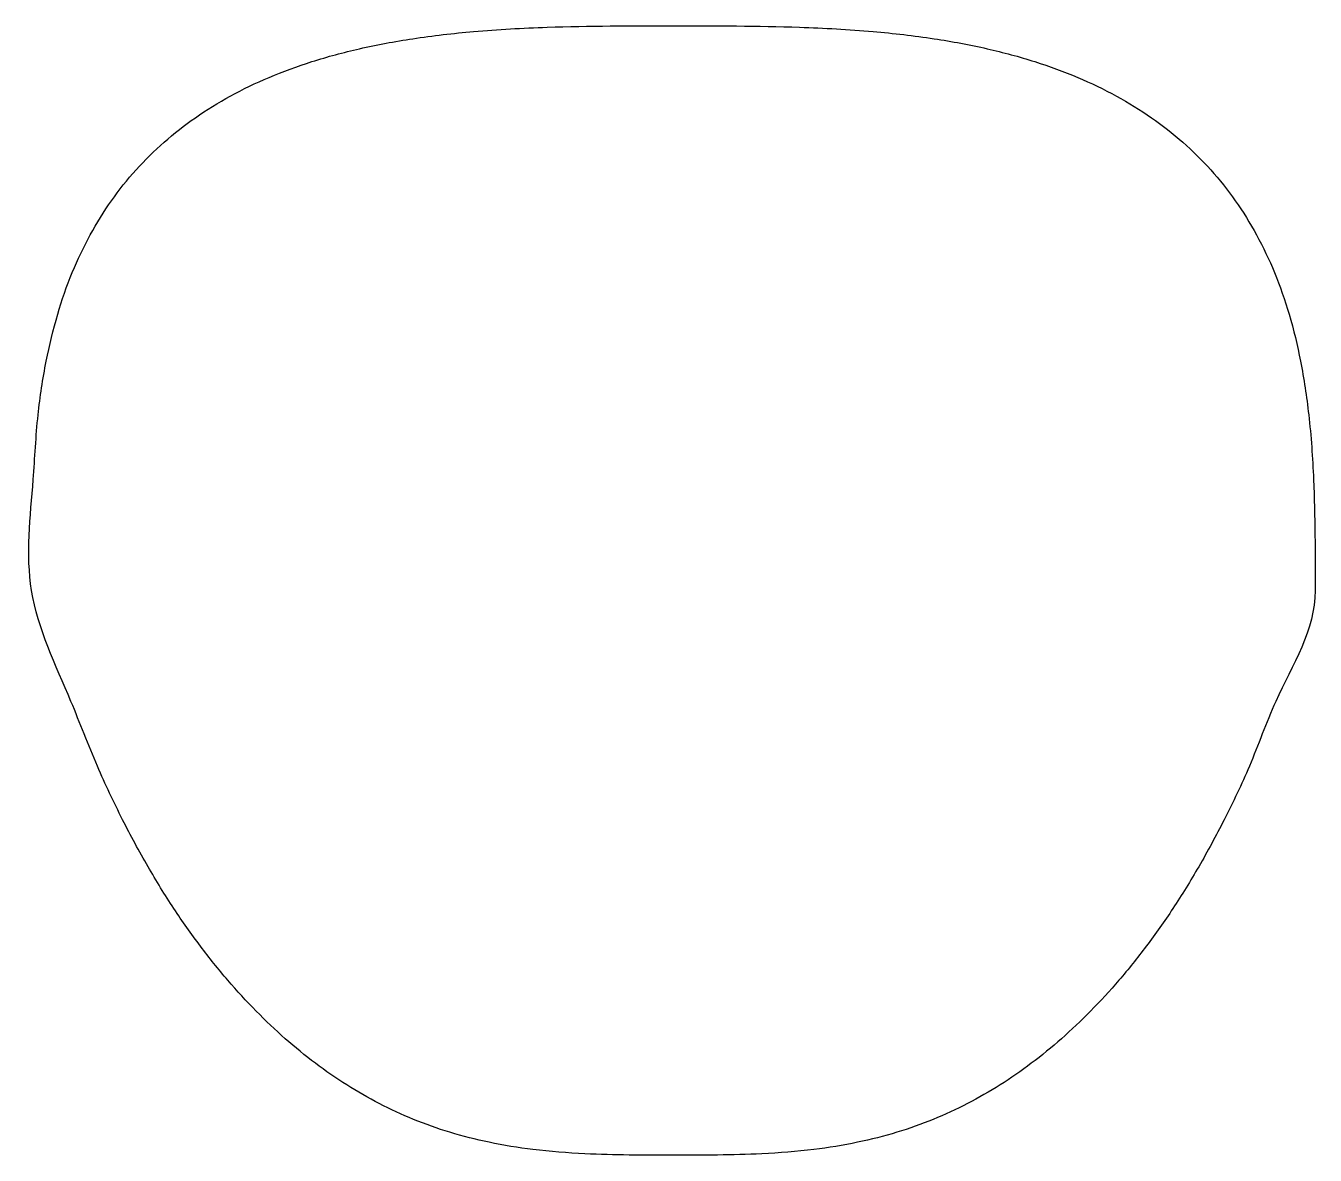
# Model space of a CAD drawing. Header units: millimetres. Extents: x -84 to 83, y -84 to 62.
import ezdxf

# ---------------------------------------------------------------- set-up
doc = ezdxf.new("R2010")
doc.units = ezdxf.units.MM

msp = doc.modelspace()

# ---------------------------------------------------------------- linework, layer by layer
msp.add_open_spline([(83, -11), (83, -6.23), (83, 1.37), (82.31, 11.27), (81.25, 18.41), (79.77, 24.57), (77.87, 30.05), (75.53, 34.97), (72.77, 39.42), (69.57, 43.44), (65.92, 47.03), (61.83, 50.23), (57.27, 53.03), (52.22, 55.46), (46.62, 57.5), (40.41, 59.17), (33.42, 60.46), (25.31, 61.39), (14.06, 62), (0, 62), (-14.06, 62), (-25.31, 61.39), (-33.42, 60.46), (-40.41, 59.17), (-46.62, 57.5), (-52.22, 55.46), (-57.27, 53.03), (-61.83, 50.23), (-65.92, 47.03), (-69.57, 43.44), (-72.77, 39.42), (-75.53, 34.97), (-77.87, 30.05), (-79.77, 24.57), (-81.24, 18.41), (-82.34, 11.27), (-82.8, 1.4), (-84.39, -11.52), (-78.51, -23.42), (-74.78, -33.33), (-71.39, -40.45), (-68.09, -46.58), (-64.72, -52.04), (-61.27, -56.94), (-57.72, -61.37), (-54.05, -65.36), (-50.27, -68.95), (-46.36, -72.15), (-42.3, -74.96), (-38.06, -77.39), (-33.6, -79.45), (-28.85, -81.14), (-23.68, -82.45), (-17.84, -83.38), (-9.88, -84), (0, -84), (9.88, -84), (17.84, -83.38), (23.68, -82.45), (28.85, -81.14), (33.6, -79.45), (38.06, -77.39), (42.3, -74.96), (46.36, -72.15), (50.27, -68.95), (54.05, -65.36), (57.72, -61.37), (61.27, -56.94), (64.72, -52.04), (68.09, -46.58), (71.38, -40.45), (74.82, -33.34), (78.29, -23.39), (83, -16.06), (83, -11)], degree=3, knots=[0, 0, 0, 0, 14.351601, 22.746842, 29.752473, 35.984013, 41.716011, 47.116457, 52.309456, 57.398377, 62.475923, 67.629255, 72.943615, 78.506534, 84.414696, 90.786894, 97.791885, 105.720937, 115.255339, 131.572206, 147.889073, 157.423475, 165.352526, 172.357517, 178.729716, 184.637878, 190.200797, 195.515156, 200.668489, 205.746035, 210.834955, 216.027955, 221.428401, 227.160399, 233.391939, 240.39757, 248.792811, 263.144412, 278.371454, 287.414995, 295.071366, 301.955598, 308.316172, 314.283727, 319.938901, 325.338967, 330.531009, 335.559879, 340.474089, 345.33126, 350.204534, 355.192333, 360.4376, 366.17754, 372.929462, 384.364459, 395.799456, 402.551379, 408.291318, 413.536586, 418.524384, 423.397659, 428.254829, 433.169039, 438.197909, 443.389951, 448.790017, 454.445192, 460.412746, 466.77332, 473.657552, 481.313923, 490.357464, 505.584507, 505.584507, 505.584507, 505.584507])

doc.saveas('drawing.dxf')
